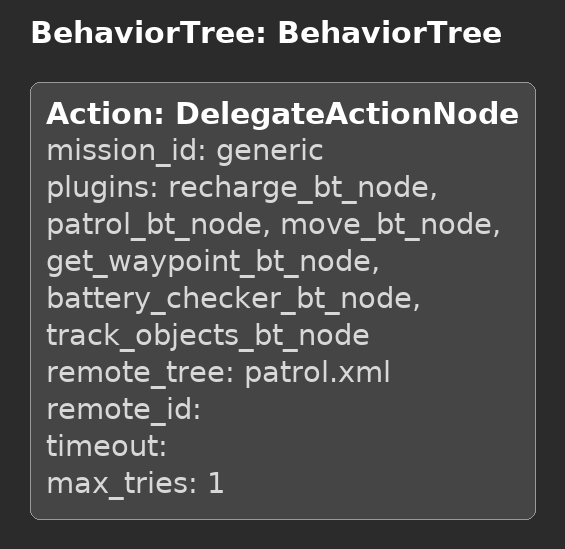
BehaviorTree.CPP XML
<?xml version="1.0"?>
<root main_tree_to_execute="BehaviorTree" BTCPP_format="4">
    <BehaviorTree ID="BehaviorTree">
        <Action ID="DelegateActionNode"
            mission_id="generic"
            plugins="recharge_bt_node, patrol_bt_node, move_bt_node, get_waypoint_bt_node, battery_checker_bt_node, track_objects_bt_node"
            remote_tree="patrol.xml"
            remote_id=""
            timeout=""
            max_tries="1"/>
    </BehaviorTree>
</root>
